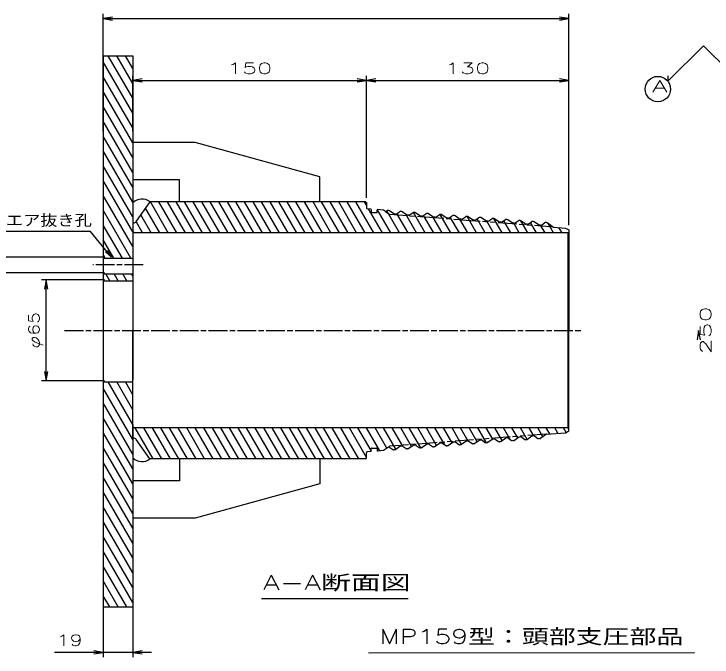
# Model space of a CAD drawing. Units: millimetres at full size, sheet at 1:1. Extents: x -1027 to 755, y 2526 to 3786.
# Drawn here: x -121.5 to 326.9, y 2824.1 to 3237.2 of the extents above; entities that cross this region are included whole.
import ezdxf
from ezdxf.enums import TextEntityAlignment as Align

# ---------------------------------------------------------------- set-up
doc = ezdxf.new("R2010")
doc.units = ezdxf.units.MM
for name, pattern in [('CHAIN', [18.5, 12, -1.5, 3.5, -1.5]), ('CHAIN_DOUBLE_DASH', [23.5, 12, -1.5, 3.5, -1.5, 3.5, -1.5]), ('DASHED_SPACED', [12, 6, -6])]:
    doc.linetypes.add(name, pattern=pattern)
for name, color, linetype, lineweight in [('02細線', 81, 'Continuous', 25), ('06寸法注記', 7, 'Continuous', 25), ('0_2', 7, 'Continuous', 25), ('1外形線', 7, 'Continuous', 25), ('2細い実線', 7, 'Continuous', 25), ('中心線', 1, 'CHAIN', 25), ('寸法線', 7, 'Continuous', 25), ('画層4', 6, 'DASHED_SPACED', 25)]:
    doc.layers.add(name, color=color, linetype=linetype, lineweight=lineweight)
doc.styles.add('simplex.shx', font='')
doc.styles.get('simplex.shx').set_extended_font_data('simplex.shx')

# ---------------------------------------------------------------- blocks, each defined once
blk = doc.blocks.new('open_arrow')
at = {"color": 0, "linetype": 'Continuous', "lineweight": -2}
blk.add_lwpolyline([(7.5, 1.25), (0, 0), (7.5, -1.25)], dxfattribs=at)

msp = doc.modelspace()

# ---------------------------------------------------------------- linework, layer by layer
at = {"layer": '02細線'}
for p, q in [((-45.098, 3173.484), (-64.098, 3206.393)), ((-45.098, 3183.009), (-60.877, 3210.337)), ((-45.098, 3192.534), (-55.377, 3210.337)), ((-45.098, 3202.059), (-49.878, 3210.337)), ((-45.098, 3163.959), (-64.098, 3196.868)), ((-45.098, 3154.434), (-64.098, 3187.343)), ((-45.098, 3144.909), (-64.098, 3177.818)), ((-45.098, 3135.384), (-64.098, 3168.293)), ((-45.098, 3125.859), (-64.098, 3158.768)), ((-45.098, 3116.334), (-64.098, 3149.243)), ((-45.098, 3106.809), (-64.098, 3139.718)), ((-45.098, 3097.284), (-64.098, 3130.193)), ((-45.098, 3087.759), (-64.098, 3120.668)), ((-22.324, 3096.537), (-33.871, 3116.537)), ((-16.825, 3096.537), (-28.372, 3116.537)), ((-11.325, 3096.537), (-22.872, 3116.537)), ((-5.826, 3096.537), (-17.373, 3116.537)), ((-0.327, 3096.537), (-11.874, 3116.537)), ((5.172, 3096.537), (-6.375, 3116.537)), ((10.672, 3096.537), (-0.875, 3116.537)), ((16.171, 3096.537), (4.624, 3116.537)), ((21.67, 3096.537), (10.123, 3116.537)), ((27.169, 3096.537), (15.622, 3116.537)), ((32.669, 3096.537), (21.122, 3116.537)), ((38.168, 3096.537), (26.621, 3116.537)), ((43.667, 3096.537), (32.12, 3116.537)), ((49.166, 3096.537), (37.619, 3116.537)), ((54.666, 3096.537), (43.119, 3116.537)), ((60.165, 3096.537), (48.618, 3116.537)), ((65.664, 3096.537), (54.117, 3116.537)), ((71.163, 3096.537), (59.616, 3116.537)), ((76.663, 3096.537), (65.116, 3116.537)), ((82.162, 3096.537), (70.615, 3116.537)), ((87.661, 3096.537), (76.114, 3116.537)), ((93.161, 3096.537), (81.614, 3116.537)), ((98.66, 3096.537), (87.113, 3116.537)), ((104.159, 3096.537), (92.612, 3116.537)), ((109.658, 3096.537), (98.111, 3116.537)), ((104.902, 3114.301), (103.611, 3116.537)), ((-27.823, 3096.537), (-37.02, 3112.467)), ((-46.313, 3080.337), (-64.098, 3111.143)), ((-33.322, 3096.537), (-40.034, 3108.162)), ((115.158, 3096.537), (106.269, 3111.932)), ((120.657, 3096.537), (112.035, 3111.471)), ((126.156, 3096.537), (117.974, 3110.709)), ((131.655, 3096.537), (124.483, 3108.96)), ((137.155, 3096.537), (130.222, 3108.544)), ((142.654, 3096.537), (135.065, 3109.682)), ((148.153, 3096.537), (141.642, 3107.814)), ((159.152, 3096.537), (152.308, 3108.39)), ((-38.822, 3096.537), (-43.058, 3103.874)), ((153.652, 3096.537), (147.685, 3106.873)), ((164.651, 3096.537), (158.802, 3106.668)), ((170.15, 3096.537), (165.024, 3105.416)), ((175.649, 3096.537), (169.573, 3107.062)), ((181.149, 3096.537), (175.961, 3105.522)), ((186.648, 3096.537), (182.29, 3104.086)), ((192.147, 3096.537), (186.84, 3105.73)), ((197.646, 3096.537), (193.121, 3104.376)), ((208.645, 3096.537), (204.19, 3104.253)), ((214.144, 3096.537), (210.281, 3103.229)), ((-51.812, 3080.337), (-64.098, 3101.618)), ((203.146, 3096.537), (199.554, 3102.758)), ((219.644, 3096.537), (216.816, 3101.434)), ((225.143, 3096.537), (221.654, 3102.581)), ((230.642, 3096.537), (228.632, 3100.019)), ((-44.321, 3096.537), (-45.098, 3097.884)), ((-57.311, 3080.337), (-64.098, 3092.093)), ((-62.811, 3080.337), (-64.098, 3082.568)), ((-59.938, 3065.837), (-62.536, 3070.337)), ((-54.439, 3065.837), (-57.037, 3070.337)), ((-48.94, 3065.837), (-51.538, 3070.337)), ((-45.098, 3068.709), (-46.039, 3070.337)), ((-45.098, 2973.459), (-60.905, 3000.837)), ((-45.098, 2982.984), (-55.406, 3000.837)), ((-45.098, 2992.509), (-49.907, 3000.837)), ((-45.098, 2963.934), (-64.098, 2996.843)), ((-45.098, 2954.409), (-64.098, 2987.318)), ((-45.098, 2944.884), (-64.098, 2977.793)), ((-31.98, 2951.337), (-43.527, 2971.337)), ((-26.481, 2951.337), (-38.028, 2971.337)), ((-20.982, 2951.337), (-32.529, 2971.337)), ((-15.482, 2951.337), (-27.029, 2971.337)), ((-9.983, 2951.337), (-21.53, 2971.337)), ((-4.484, 2951.337), (-16.031, 2971.337)), ((1.015, 2951.337), (-10.532, 2971.337)), ((6.515, 2951.337), (-5.032, 2971.337)), ((12.014, 2951.337), (0.467, 2971.337)), ((17.513, 2951.337), (5.966, 2971.337)), ((23.012, 2951.337), (11.465, 2971.337)), ((28.512, 2951.337), (16.965, 2971.337)), ((34.011, 2951.337), (22.464, 2971.337)), ((39.51, 2951.337), (27.963, 2971.337)), ((45.01, 2951.337), (33.463, 2971.337)), ((50.509, 2951.337), (38.962, 2971.337)), ((56.008, 2951.337), (44.461, 2971.337)), ((61.507, 2951.337), (49.96, 2971.337)), ((67.007, 2951.337), (55.46, 2971.337)), ((72.506, 2951.337), (60.959, 2971.337)), ((78.005, 2951.337), (66.458, 2971.337)), ((83.504, 2951.337), (71.957, 2971.337)), ((89.004, 2951.337), (77.457, 2971.337)), ((94.503, 2951.337), (82.956, 2971.337)), ((100.002, 2951.337), (88.455, 2971.337)), ((104.902, 2952.376), (93.954, 2971.337)), ((107.902, 2956.705), (99.454, 2971.337)), ((113.519, 2956.5), (104.953, 2971.337)), ((118.043, 2958.19), (110.452, 2971.337)), ((123.911, 2957.55), (115.951, 2971.337)), ((128.271, 2959.523), (121.451, 2971.337)), ((133.914, 2959.276), (126.95, 2971.337)), ((139.846, 2958.525), (132.449, 2971.337)), ((144.007, 2960.844), (137.948, 2971.337)), ((150.002, 2959.985), (143.448, 2971.337)), ((155.267, 2960.391), (148.947, 2971.337)), ((160.004, 2961.71), (154.446, 2971.337)), ((166.09, 2960.694), (159.946, 2971.337)), ((170.345, 2962.85), (165.445, 2971.337)), ((176.093, 2962.42), (170.944, 2971.337)), ((181.97, 2961.765), (176.443, 2971.337)), ((186.135, 2964.076), (181.943, 2971.337)), ((192.181, 2963.129), (187.442, 2971.337)), ((197.227, 2963.914), (192.941, 2971.337)), ((202.183, 2964.855), (198.44, 2971.337)), ((208.261, 2963.851), (203.94, 2971.337)), ((212.457, 2966.109), (209.439, 2971.337)), ((218.271, 2965.564), (214.938, 2971.337)), ((222.711, 2967.399), (220.437, 2971.337)), ((227.976, 2967.804), (225.937, 2971.337)), ((233.169, 2968.335), (231.436, 2971.337)), ((-45.098, 2935.359), (-64.098, 2968.268)), ((-45.098, 2925.834), (-64.098, 2958.743)), ((-45.098, 2916.309), (-64.098, 2949.218)), ((-45.098, 2906.784), (-64.098, 2939.693)), ((-45.098, 2897.259), (-64.098, 2930.168)), ((-45.098, 2887.734), (-64.098, 2920.643)), ((-45.098, 2878.209), (-64.098, 2911.118)), ((-45.098, 2868.684), (-64.098, 2901.593)), ((-45.098, 2859.159), (-64.098, 2892.068)), ((-48.969, 2856.337), (-64.098, 2882.543)), ((-54.468, 2856.337), (-64.098, 2873.018)), ((-59.967, 2856.337), (-64.098, 2863.493))]:
    msp.add_line(p, q, dxfattribs=at)
at = {"layer": '06寸法注記', "color": 2}
for p, q in [((37.599, 2861.642), (131.822, 2861.642)), ((106.234, 2826.76), (315.718, 2826.979))]:
    msp.add_line(p, q, dxfattribs=at)
at = {"layer": '0_2'}
msp.add_line((-45.098, 3103.037), (-44.924, 3103.037), dxfattribs=at)
for centre, start, end in [((-44.924, 3105.537), 270, 325), ((-44.924, 2962.337), 35, 90)]:
    msp.add_arc(centre, 2.5, start, end, dxfattribs=at)
at = {"layer": '1外形線'}
for p, q in [((-64.098, 3210.337), (-64.098, 3080.337)), ((-64.098, 3210.337), (-45.098, 3210.337)), ((-45.098, 3210.337), (-45.098, 3115.29)), ((-45.098, 3158.937), (-45.098, 3115.89)), ((-5.098, 3154.537), (-45.098, 3154.537)), ((74.902, 3132.537), (-5.098, 3154.537)), ((-15.098, 3130.537), (-45.098, 3130.537)), ((-15.098, 3116.537), (-15.098, 3130.537)), ((74.902, 3116.537), (74.902, 3132.537)), ((-34.17, 3116.537), (-42.876, 3104.103)), ((104.402, 3116.537), (-34.17, 3116.537)), ((104.402, 3116.537), (104.902, 3116.037)), ((-45.098, 3115.89), (-45.098, 3103.037)), ((104.902, 3116.037), (104.902, 3112.5)), ((107.717, 3111.821), (105.363, 3112.002)), ((107.902, 3111.621), (107.902, 3109.852)), ((108.102, 3109.652), (111.702, 3109.652)), ((111.902, 3109.852), (111.902, 3111.283)), ((115.89, 3111.192), (112.117, 3111.482)), ((117.277, 3110.221), (115.89, 3111.192)), ((117.277, 3110.221), (118.095, 3110.794)), ((119.356, 3110.925), (118.746, 3110.972)), ((122.611, 3108.816), (119.853, 3110.747)), ((123.575, 3108.602), (123.108, 3108.638)), ((124.225, 3108.78), (126.21, 3110.17)), ((127.471, 3110.301), (126.86, 3110.348)), ((130.726, 3108.192), (127.968, 3110.123)), ((132.043, 3107.951), (131.223, 3108.014)), ((132.693, 3108.129), (134.678, 3109.519)), ((135.939, 3109.65), (135.328, 3109.697)), ((139.194, 3107.54), (136.436, 3109.472)), ((141.161, 3107.477), (143.146, 3108.867)), ((144.407, 3108.998), (143.796, 3109.045)), ((147.662, 3106.889), (144.904, 3108.82)), ((149.629, 3106.826), (151.614, 3108.216)), ((152.875, 3108.347), (152.264, 3108.394)), ((156.13, 3106.238), (153.372, 3108.169)), ((158.097, 3106.175), (160.082, 3107.564)), ((161.343, 3107.695), (160.732, 3107.742)), ((140.511, 3107.299), (139.691, 3107.362)), ((148.979, 3106.648), (148.159, 3106.711)), ((157.447, 3105.997), (156.627, 3106.06)), ((164.598, 3105.586), (161.84, 3107.518)), ((165.915, 3105.345), (165.095, 3105.408)), ((166.565, 3105.523), (168.55, 3106.913)), ((169.811, 3107.044), (169.2, 3107.091)), ((173.066, 3104.935), (170.308, 3106.866)), ((174.383, 3104.694), (173.563, 3104.757)), ((175.033, 3104.872), (177.018, 3106.262)), ((178.279, 3106.393), (177.668, 3106.44)), ((181.534, 3104.283), (178.776, 3106.215)), ((182.851, 3104.042), (182.031, 3104.106)), ((183.501, 3104.22), (185.486, 3105.61)), ((186.747, 3105.741), (186.136, 3105.788)), ((190.002, 3103.632), (187.244, 3105.563)), ((191.319, 3103.391), (190.499, 3103.454)), ((191.969, 3103.569), (193.954, 3104.959)), ((195.215, 3105.09), (194.604, 3105.137)), ((198.47, 3102.981), (195.712, 3104.912)), ((200.437, 3102.918), (202.422, 3104.308)), ((203.683, 3104.439), (203.072, 3104.485)), ((206.938, 3102.329), (204.18, 3104.261)), ((208.905, 3102.266), (210.89, 3103.656)), ((212.151, 3103.787), (211.54, 3103.834)), ((215.406, 3101.678), (212.648, 3103.609)), ((220.618, 3103.136), (220.008, 3103.183)), ((-45.098, 3103.037), (-45.098, 3096.537)), ((-45.098, 3103.037), (-45.098, 3096.537)), ((199.787, 3102.74), (198.967, 3102.803)), ((208.255, 3102.088), (207.435, 3102.151)), ((216.723, 3101.437), (215.903, 3101.5)), ((217.373, 3101.615), (219.358, 3103.005)), ((224.902, 3100.306), (221.115, 3102.958)), ((224.902, 3100.306), (232.907, 3099.69)), ((232.907, 3099.69), (234.902, 3098.537)), ((-45.098, 3096.537), (-45.098, 3080.937)), ((-45.098, 3096.537), (-45.098, 3035.137)), ((234.402, 3096.537), (-45.098, 3096.537)), ((234.402, 3096.537), (234.902, 3097.037)), ((234.402, 3096.537), (234.402, 2971.337)), ((234.902, 3098.537), (234.902, 3097.037)), ((234.902, 3097.037), (234.902, 3033.937)), ((-45.098, 3080.937), (-45.098, 3070.937)), ((-64.098, 3080.337), (-45.098, 3080.337)), ((-64.098, 3080.337), (-64.098, 3070.337)), ((-64.098, 3070.337), (-45.098, 3070.337)), ((-64.098, 3070.337), (-64.098, 3065.837)), ((-45.098, 3070.937), (-45.098, 3066.437)), ((-64.098, 3065.837), (-45.098, 3065.837)), ((-64.098, 3065.837), (-64.098, 3000.837)), ((-45.098, 3066.437), (-45.098, 3034.537)), ((-45.098, 3066.437), (-45.098, 3002.637)), ((-45.098, 3065.837), (-45.098, 3033.937)), ((-45.098, 3065.837), (-45.098, 3002.037)), ((-45.098, 2971.337), (-45.098, 3033.937)), ((234.902, 2970.837), (234.902, 3033.937)), ((-64.098, 3000.837), (-45.098, 3000.837)), ((-64.098, 3000.837), (-64.098, 2856.337)), ((-45.098, 2971.337), (-45.098, 3001.437)), ((-45.098, 2973.459), (-45.098, 2856.337)), ((-45.098, 2964.837), (-45.098, 2971.337)), ((-45.098, 2964.837), (-45.098, 2971.337)), ((234.402, 2971.337), (-45.098, 2971.337)), ((232.907, 2968.184), (234.902, 2969.337)), ((234.402, 2971.337), (234.902, 2970.837)), ((234.902, 2969.337), (234.902, 2970.837)), ((-45.098, 2964.837), (-44.924, 2964.837)), ((187.085, 2964.157), (186.265, 2964.094)), ((194.236, 2964.568), (191.478, 2962.636)), ((195.553, 2964.809), (194.733, 2964.746)), ((196.203, 2964.631), (198.188, 2963.241)), ((202.704, 2965.219), (199.946, 2963.288)), ((204.021, 2965.46), (203.201, 2965.397)), ((204.671, 2965.282), (206.656, 2963.892)), ((211.172, 2965.871), (208.414, 2963.939)), ((212.489, 2966.112), (211.669, 2966.048)), ((213.139, 2965.934), (215.124, 2964.544)), ((216.384, 2964.413), (215.774, 2964.366)), ((220.668, 2967.242), (216.881, 2964.591)), ((220.668, 2967.242), (232.907, 2968.184)), ((-34.17, 2951.337), (-42.876, 2963.771)), ((127.809, 2959.598), (126.989, 2959.535)), ((134.96, 2960.008), (132.202, 2958.077)), ((136.277, 2960.249), (135.457, 2960.186)), ((136.927, 2960.071), (138.912, 2958.681)), ((143.428, 2960.659), (140.67, 2958.728)), ((144.745, 2960.9), (143.925, 2960.837)), ((145.395, 2960.723), (147.38, 2959.333)), ((151.896, 2961.311), (149.138, 2959.38)), ((153.213, 2961.552), (152.393, 2961.489)), ((153.863, 2961.374), (155.848, 2959.984)), ((157.109, 2959.853), (156.498, 2959.806)), ((160.364, 2961.962), (157.606, 2960.031)), ((161.681, 2962.203), (160.861, 2962.14)), ((162.331, 2962.025), (164.316, 2960.635)), ((165.577, 2960.504), (164.966, 2960.457)), ((168.832, 2962.614), (166.074, 2960.682)), ((170.149, 2962.855), (169.329, 2962.792)), ((170.799, 2962.677), (172.784, 2961.287)), ((174.045, 2961.156), (173.434, 2961.109)), ((177.3, 2963.265), (174.542, 2961.334)), ((178.617, 2963.506), (177.797, 2963.443)), ((179.267, 2963.328), (181.252, 2961.938)), ((182.513, 2961.807), (181.902, 2961.76)), ((185.768, 2963.916), (183.01, 2961.985)), ((187.735, 2963.979), (189.72, 2962.59)), ((190.981, 2962.459), (190.37, 2962.412)), ((199.449, 2963.11), (198.838, 2963.063)), ((207.917, 2963.761), (207.306, 2963.714)), ((104.902, 2951.837), (104.902, 2955.374)), ((107.717, 2956.054), (105.363, 2955.873)), ((107.902, 2956.253), (107.902, 2958.022)), ((108.102, 2958.222), (111.702, 2958.222)), ((111.902, 2958.022), (111.902, 2956.592)), ((115.89, 2956.682), (112.117, 2956.392)), ((119.097, 2958.928), (115.89, 2956.682)), ((119.341, 2958.946), (119.097, 2958.928)), ((119.991, 2958.768), (121.976, 2957.378)), ((123.237, 2957.247), (122.626, 2957.201)), ((126.492, 2959.357), (123.734, 2957.425)), ((128.459, 2959.42), (130.444, 2958.03)), ((131.705, 2957.899), (131.094, 2957.852)), ((140.173, 2958.55), (139.562, 2958.503)), ((148.641, 2959.202), (148.03, 2959.155)), ((104.402, 2951.337), (-34.17, 2951.337)), ((-15.098, 2951.337), (-15.098, 2937.337)), ((74.902, 2951.337), (74.902, 2935.337)), ((104.402, 2951.337), (104.902, 2951.837)), ((-15.098, 2937.337), (-45.098, 2937.337)), ((74.902, 2935.337), (-5.098, 2913.337)), ((-5.098, 2913.337), (-45.098, 2913.337)), ((-64.098, 2856.337), (-45.098, 2856.337))]:
    msp.add_line(p, q, dxfattribs=at)
for centre, radius, start, end in [((-39.262, 3109.927), 8.344, 52.39133, 134.38084), ((105.402, 3112.5), 0.5, 180, 265.6013), ((107.702, 3111.621), 0.2, 0, 85.6013), ((108.102, 3109.852), 0.2, 180, 270), ((111.702, 3109.852), 0.2, 270, 0), ((112.102, 3111.283), 0.2, 85.6013, 180), ((118.669, 3109.975), 1, 85.6013, 125), ((119.279, 3109.928), 1, 55, 85.6013), ((123.185, 3109.635), 1, 235, 265.6013), ((123.652, 3109.599), 1, 265.6013, 305), ((126.784, 3109.351), 1, 85.6013, 125), ((127.394, 3109.304), 1, 55, 85.6013), ((131.299, 3109.011), 1, 235, 265.6013), ((132.12, 3108.948), 1, 265.6013, 305), ((135.252, 3108.699), 1, 85.6013, 125), ((135.862, 3108.653), 1, 55, 85.6013), ((139.767, 3108.36), 1, 235, 265.6013), ((143.72, 3108.048), 1, 85.6013, 125), ((144.33, 3108.001), 1, 55, 85.6013), ((152.188, 3107.397), 1, 85.6013, 125), ((152.798, 3107.35), 1, 55, 85.6013), ((160.656, 3106.745), 1, 85.6013, 125), ((161.266, 3106.698), 1, 55, 85.6013), ((140.588, 3108.296), 1, 265.6013, 305), ((148.235, 3107.708), 1, 235, 265.6013), ((149.056, 3107.645), 1, 265.6013, 305), ((156.703, 3107.057), 1, 235, 265.6013), ((157.524, 3106.994), 1, 265.6013, 305), ((165.171, 3106.405), 1, 235, 265.6013), ((165.992, 3106.342), 1, 265.6013, 305), ((169.124, 3106.094), 1, 85.6013, 125), ((169.734, 3106.047), 1, 55, 85.6013), ((173.639, 3105.754), 1, 235, 265.6013), ((174.46, 3105.691), 1, 265.6013, 305), ((177.592, 3105.443), 1, 85.6013, 125), ((178.202, 3105.396), 1, 55, 85.6013), ((182.107, 3105.103), 1, 235, 265.6013), ((182.928, 3105.04), 1, 265.6013, 305), ((186.06, 3104.791), 1, 85.6013, 125), ((186.67, 3104.744), 1, 55, 85.6013), ((190.575, 3104.451), 1, 235, 265.6013), ((191.396, 3104.388), 1, 265.6013, 305), ((194.528, 3104.14), 1, 85.6013, 125), ((195.138, 3104.093), 1, 55, 85.6013), ((202.996, 3103.488), 1, 85.6013, 125), ((203.606, 3103.441), 1, 55, 85.6013), ((211.464, 3102.837), 1, 85.6013, 125), ((212.074, 3102.79), 1, 55, 85.6013), ((219.932, 3102.186), 1, 85.6013, 125), ((220.541, 3102.139), 1, 55, 85.6013), ((199.043, 3103.8), 1, 235, 265.6013), ((199.864, 3103.737), 1, 265.6013, 305), ((207.511, 3103.148), 1, 235, 265.6013), ((208.332, 3103.085), 1, 265.6013, 305), ((215.979, 3102.497), 1, 235, 265.6013), ((216.8, 3102.434), 1, 265.6013, 305), ((186.341, 2963.097), 1, 94.3987, 125), ((187.162, 2963.16), 1, 55, 94.3987), ((194.809, 2963.749), 1, 94.3987, 125), ((195.63, 2963.812), 1, 55, 94.3987), ((203.277, 2964.4), 1, 94.3987, 125), ((204.098, 2964.463), 1, 55, 94.3987), ((211.745, 2965.051), 1, 94.3987, 125), ((212.566, 2965.115), 1, 55, 94.3987), ((215.698, 2965.363), 1, 235, 274.3987), ((216.307, 2965.41), 1, 274.3987, 305), ((127.886, 2958.601), 1, 55, 94.3987), ((135.533, 2959.189), 1, 94.3987, 125), ((136.354, 2959.252), 1, 55, 94.3987), ((144.001, 2959.84), 1, 94.3987, 125), ((144.822, 2959.903), 1, 55, 94.3987), ((152.469, 2960.492), 1, 94.3987, 125), ((153.29, 2960.555), 1, 55, 94.3987), ((156.422, 2960.803), 1, 235, 274.3987), ((157.032, 2960.85), 1, 274.3987, 305), ((160.937, 2961.143), 1, 94.3987, 125), ((161.758, 2961.206), 1, 55, 94.3987), ((164.89, 2961.455), 1, 235, 274.3987), ((165.5, 2961.501), 1, 274.3987, 305), ((169.405, 2961.794), 1, 94.3987, 125), ((170.226, 2961.858), 1, 55, 94.3987), ((173.358, 2962.106), 1, 235, 274.3987), ((173.968, 2962.153), 1, 274.3987, 305), ((177.873, 2962.446), 1, 94.3987, 125), ((178.694, 2962.509), 1, 55, 94.3987), ((181.826, 2962.757), 1, 235, 274.3987), ((182.436, 2962.804), 1, 274.3987, 305), ((190.294, 2963.409), 1, 235, 274.3987), ((190.904, 2963.456), 1, 274.3987, 305), ((198.762, 2964.06), 1, 235, 274.3987), ((199.372, 2964.107), 1, 274.3987, 305), ((207.23, 2964.711), 1, 235, 274.3987), ((207.84, 2964.758), 1, 274.3987, 305), ((105.402, 2955.374), 0.5, 94.3987, 180), ((107.702, 2956.253), 0.2, 274.3987, 0), ((108.102, 2958.022), 0.2, 90, 180), ((111.702, 2958.022), 0.2, 0, 90), ((112.102, 2956.592), 0.2, 180, 274.3987), ((119.418, 2957.949), 1, 55, 94.3987), ((122.55, 2958.198), 1, 235, 274.3987), ((123.16, 2958.245), 1, 274.3987, 305), ((127.065, 2958.538), 1, 94.3987, 125), ((131.018, 2958.849), 1, 235, 274.3987), ((131.628, 2958.896), 1, 274.3987, 305), ((139.486, 2959.5), 1, 235, 274.3987), ((140.096, 2959.547), 1, 274.3987, 305), ((147.954, 2960.152), 1, 235, 274.3987), ((148.564, 2960.199), 1, 274.3987, 305), ((-39.262, 2957.947), 8.344, 225.61916, 307.60867)]:
    msp.add_arc(centre, radius, start, end, dxfattribs=at)
at = {"layer": '2細い実線'}
for p, q in [((-63.254, 3066.437), (-103.821, 3066.437)), ((-100.821, 3001.437), (-100.821, 3066.437)), ((-63.254, 3001.437), (-103.821, 3001.437))]:
    msp.add_line(p, q, dxfattribs=at)
at = {"layer": '中心線'}
for p, q in [((-38.428, 3075.937), (-70.768, 3075.937)), ((-88.909, 3033.937), (242.679, 3033.937))]:
    msp.add_line(p, q, dxfattribs=at)
at = {"layer": '寸法線'}
for p, q in [((-64.098, 3161.937), (-64.098, 3237.192)), ((-64.098, 3234.192), (234.902, 3234.192)), ((234.902, 3101.537), (234.902, 3237.192)), ((-45.098, 3161.937), (-45.098, 3197.492)), ((104.902, 3119.037), (104.902, 3197.492)), ((104.902, 3119.037), (104.902, 3197.492)), ((234.902, 3101.537), (234.902, 3197.492)), ((-45.098, 3194.492), (104.902, 3194.492)), ((104.902, 3194.492), (234.902, 3194.492)), ((-63.254, 3080.937), (-127.702, 3080.937)), ((-63.254, 3070.937), (-127.702, 3070.937)), ((-64.098, 2856.337), (-64.098, 2824.09)), ((-45.098, 2856.337), (-45.098, 2824.09)), ((-33.098, 2827.09), (-95.356, 2827.09))]:
    msp.add_line(p, q, dxfattribs=at)
at = {"layer": '寸法線', "color": 2}
for p, q in [((298.59, 3193.915), (321.493, 3216.822)), ((321.493, 3216.822), (415.628, 3122.687)), ((298.59, 3197.45), (298.59, 3193.915))]:
    msp.add_line(p, q, dxfattribs=at)
at = {"layer": '寸法線'}
msp.add_lwpolyline([(-58.795, 3080.937), (-72.233, 3097.487), (-127.011, 3097.487)], dxfattribs=at)
at = {"layer": '寸法線', "color": 2}
msp.add_circle((292.151, 3188.942), 8.136, dxfattribs=at)
at = {"layer": '画層4', "linetype": 'CHAIN_DOUBLE_DASH'}
for p, q in [((117.277, 3110.221), (119.902, 3108.383)), ((224.902, 3100.306), (119.902, 3108.383)), ((220.668, 2967.242), (119.902, 2959.491)), ((119.097, 2958.928), (119.902, 2959.491))]:
    msp.add_line(p, q, dxfattribs=at)

# ---------------------------------------------------------------- block references
at = {"layer": '2細い実線', "xscale": 0.8, "yscale": 0.8}
for p, rotation in [((-100.821, 3066.437), 270), ((-100.821, 3001.437), 90)]:
    msp.add_blockref('open_arrow', p, dxfattribs=dict(at, rotation=rotation))
at = {"layer": '寸法線', "xscale": 0.8, "yscale": 0.8}
for p in [(-64.098, 3234.192), (-45.098, 3194.492), (104.902, 3194.492), (-45.098, 2827.09)]:
    msp.add_blockref('open_arrow', p, dxfattribs=at)
at = {"layer": '寸法線'}
for p, xscale, yscale, rotation in [((234.902, 3234.192), 0.8, 0.8, 180), ((104.902, 3194.492), 0.8, 0.8, 180), ((234.902, 3194.492), 0.8, 0.8, 180), ((-58.795, 3080.937), 0.667, 0.667, 129.1), ((318.334, 3033.937), 0.8, 0.8, 270.9), ((-64.098, 2827.09), 0.8, 0.8, 180)]:
    msp.add_blockref('open_arrow', p, dxfattribs=dict(at, xscale=xscale, yscale=yscale, rotation=rotation))

# ---------------------------------------------------------------- texts
at = {"layer": '06寸法注記', "style": 'simplex.shx', "width": 1.15}
msp.add_text('エア抜き孔', height=7.038, dxfattribs=at).set_placement((-126.645, 3099.051), align=Align.BOTTOM_LEFT)
at = {"layer": '06寸法注記', "style": 'simplex.shx'}
for s, width, p in [('A-A断面図', 1.5, (85.856, 2871.954)), ('MP159型：頭部支圧部品', 1.35, (210.871, 2837.291))]:
    msp.add_text(s, height=9.384, dxfattribs=dict(at, width=width)).set_placement(p, align=Align.MIDDLE_CENTER)
at = {"layer": '2細い実線', "style": 'simplex.shx', "width": 1.25}
msp.add_text('φ65', height=7.038, rotation=90, dxfattribs=at).set_placement((-108.621, 3033.937), align=Align.MIDDLE_CENTER)
at = {"layer": '寸法線', "style": 'simplex.shx'}
for s, width, p in [('150', 1.6, (29.902, 3202.292)), ('130', 1.6, (169.902, 3202.292)), ('19', 1.4, (-85.727, 2834.89))]:
    msp.add_text(s, height=7.038, dxfattribs=dict(at, width=width)).set_placement(p, align=Align.MIDDLE_CENTER)
at = {"layer": '寸法線', "color": 2, "style": 'simplex.shx', "width": 1.8}
msp.add_text('A', height=7.331, dxfattribs=at).set_placement((288.257, 3194.39), align=Align.TOP_LEFT)
at = {"layer": '寸法線', "style": 'simplex.shx', "width": 1.7}
msp.add_text('250', height=7.038, rotation=90, dxfattribs=at).set_placement((322.779, 3033.937), align=Align.MIDDLE_CENTER)

doc.saveas('drawing.dxf')
